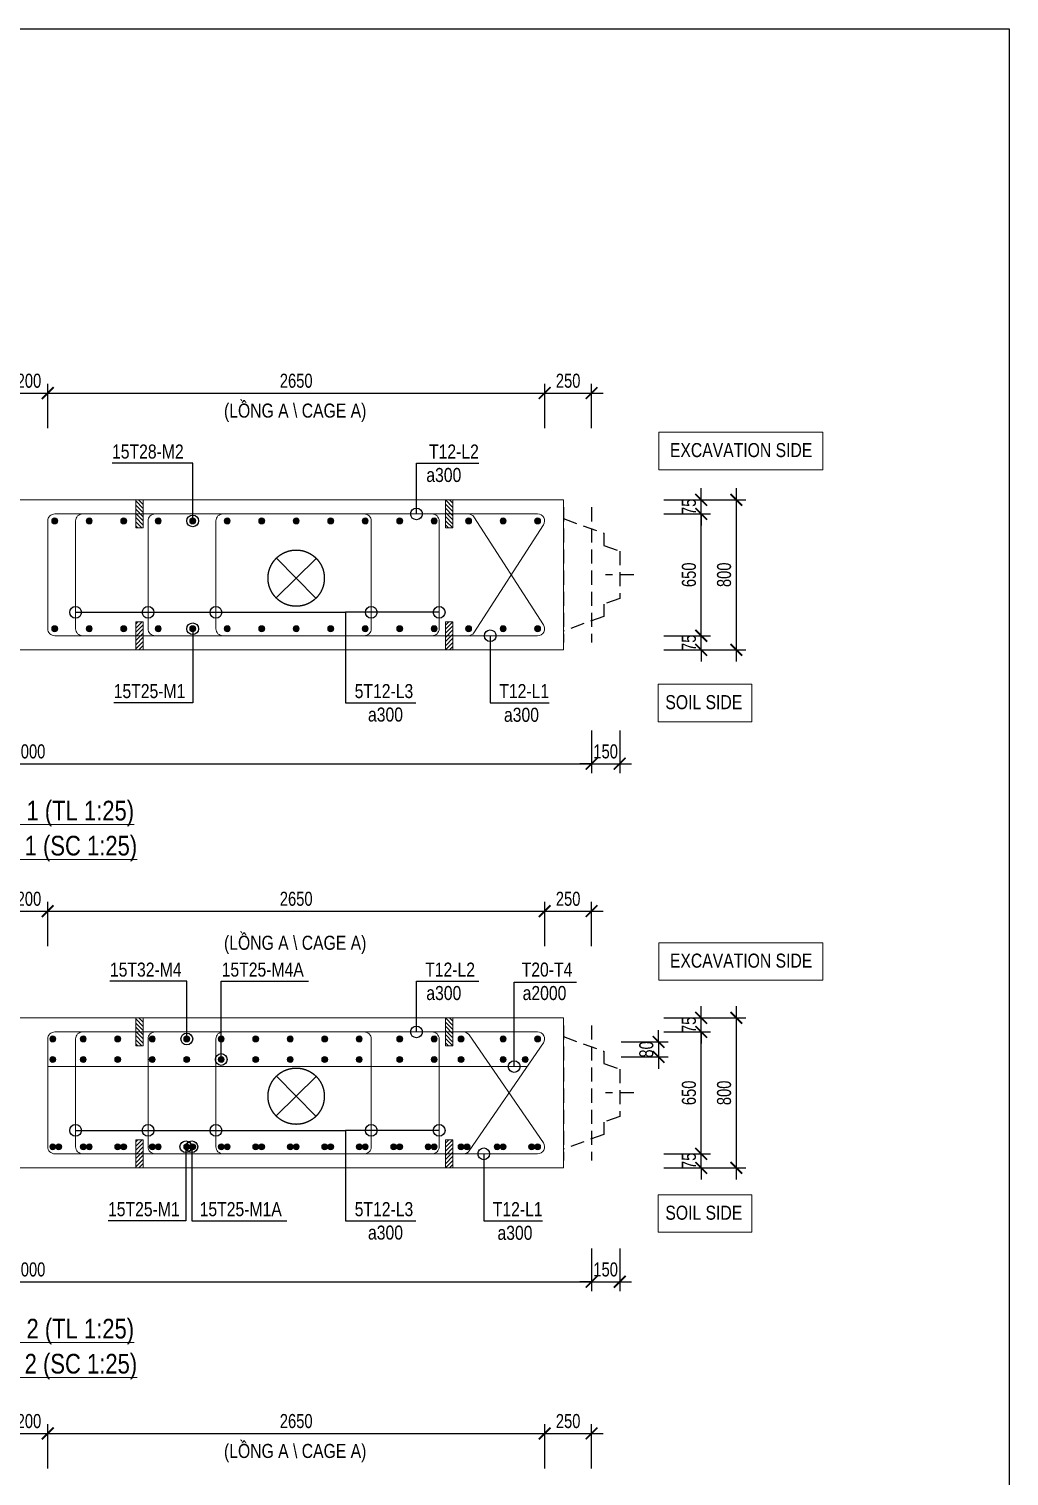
# Model space of a CAD drawing. Header units: millimetres. Extents: x 2746337 to 7547699, y -363432 to 15720.
# Drawn here: x 2818950 to 2839854, y -21828 to 9038 of the extents above; entities that cross this region are included whole.
import ezdxf
from ezdxf.enums import TextEntityAlignment as Align

# ---------------------------------------------------------------- set-up
doc = ezdxf.new("R2010")
doc.units = ezdxf.units.MM
doc.header["$LTSCALE"] = 1200
doc.header["$PDMODE"] = 3
doc.linetypes.add('CENTER', pattern=[2, 1.25, -0.25, 0.25, -0.25])
doc.linetypes.add('HIDDEN', pattern=[0.375, 0.25, -0.125])
for name, color, linetype, lineweight in [('5', 5, 'Continuous', 13), ('BOUND', 3, 'Continuous', 20), ('CWS', 8, 'HIDDEN', 9), ('ENOTE', 2, 'Continuous', 15), ('GRID', 74, 'CENTER', 15), ('K-THUOC', 1, 'Continuous', 18), ('LEADER', 8, 'Continuous', 9), ('MCT', 6, 'Continuous', 20), ('TEXTEN', 3, 'Continuous', 13), ('TEXTMA', 2, 'Continuous', 13), ('TEXTVN', 2, 'Continuous', 20), ('TIE', 4, 'Continuous', 13)]:
    doc.layers.add(name, color=color, linetype=linetype, lineweight=lineweight)
doc.layers.add('CDC.04.HIDDEN', color=8, linetype='HIDDEN')
doc.layers.add('MIE', color=5, linetype='HIDDEN')
doc.styles.add('DB_Arial', font='arial.ttf', dxfattribs={"width": 0.8})
doc.styles.add('SMTEXT', font='arial.ttf', dxfattribs={"width": 0.75})
doc.dimstyles.new('BSV25', dxfattribs={"dimtxt": 300, "dimasz": 250, "dimexe": 200, "dimexo": 0, "dimgap": 108, "dimtad": 1, "dimdec": 0, "dimlfac": 0.25, "dimdsep": 46, "dimtxsty": 'SMTEXT', "dimblk": 'ARCHTICK', "dimcen": 100, "dimdle": 250, "dimclrd": 256, "dimclre": 256, "dimclrt": 2, "dimadec": 0, "dimazin": 0, "dimtfac": 1, "dimtdec": 0, "dimtix": 1, "dimtmove": 2, "dimatfit": 3, "dimfxl": 800, "dimfxlon": 1, "dimtolj": 1, "dimtzin": 0, "dimarcsym": 0})

# ---------------------------------------------------------------- blocks, each defined once
blk = doc.blocks.new('_ArchTick')
at = {"color": 0, "linetype": 'ByBlock', "const_width": 0.15}
blk.add_lwpolyline([(-0.5, -0.5), (0.5, 0.5)], dxfattribs=at)
blk = doc.blocks.new('cws800')
at = {"layer": 'CDC.04.HIDDEN'}
for p, q in [((-600, 1440), (-600, -1440)), ((0, 1440), (0, -1440))]:
    blk.add_line(p, q, dxfattribs=at)
for points in [[(0, 1200), (-860, 888), (-860, 627), (-1200, 507), (-1200, -507), (-860, -627), (-860, -888), (0, -1200)], [(-1500, 0), (-900, 0)]]:
    blk.add_lwpolyline(points, dxfattribs=at)
blk = doc.blocks.new('*D207')
at = {"layer": 'Defpoints', "color": 0, "transparency": 16777216}
for p in [(2832749, -12055), (2834038, -12055), (2832749, -15255)]:
    blk.add_point(p, dxfattribs=at)
at = {"layer": 'K-THUOC', "lineweight": -2, "transparency": 16777216}
for p, q in [((2834038, -15505), (2834038, -11805)), ((2833238, -12055), (2834238, -12055)), ((2833238, -15255), (2834238, -15255))]:
    blk.add_line(p, q, dxfattribs=at)
at = {"layer": 'K-THUOC', "lineweight": -2, "transparency": 16777216, "xscale": 250, "yscale": 250, "zscale": 250}
for p, rotation in [((2834038, -12055), 90), ((2834038, -15255), 270)]:
    blk.add_blockref('_ArchTick', p, dxfattribs=dict(at, rotation=rotation))
at = {"layer": 'K-THUOC', "color": 2, "transparency": 16777216, "insert": (2833777, -13655), "char_height": 300, "attachment_point": 5, "rotation": 90, "style": 'SMTEXT'}
blk.add_mtext('\\A1;800', dxfattribs=at)
blk = doc.blocks.new('*D208')
at = {"layer": 'Defpoints', "color": 0, "transparency": 16777216}
for p in [(2832749, -14955), (2833288, -14955), (2832391, -15255)]:
    blk.add_point(p, dxfattribs=at)
at = {"layer": 'K-THUOC', "lineweight": -2, "transparency": 16777216}
for p, q in [((2833288, -14955), (2833288, -14705)), ((2832749, -14955), (2833488, -14955)), ((2833288, -15255), (2833288, -14955)), ((2832488, -15255), (2833488, -15255)), ((2833288, -15255), (2833288, -15505))]:
    blk.add_line(p, q, dxfattribs=at)
at = {"layer": 'K-THUOC', "lineweight": -2, "transparency": 16777216, "xscale": 250, "yscale": 250, "zscale": 250}
for p, rotation in [((2833288, -14955), 270), ((2833288, -15255), 90)]:
    blk.add_blockref('_ArchTick', p, dxfattribs=dict(at, rotation=rotation))
at = {"layer": 'K-THUOC', "color": 2, "transparency": 16777216, "insert": (2833027, -15105), "char_height": 300, "attachment_point": 5, "rotation": 90, "style": 'SMTEXT'}
blk.add_mtext('\\A1;75', dxfattribs=at)
blk = doc.blocks.new('*D209')
at = {"layer": 'Defpoints', "color": 0, "transparency": 16777216}
for p in [(2832391, -12355), (2833288, -12355), (2832391, -14955)]:
    blk.add_point(p, dxfattribs=at)
at = {"layer": 'K-THUOC', "lineweight": -2, "transparency": 16777216}
for p, q in [((2833288, -15205), (2833288, -12105)), ((2832488, -12355), (2833488, -12355)), ((2832488, -14955), (2833488, -14955))]:
    blk.add_line(p, q, dxfattribs=at)
at = {"layer": 'K-THUOC', "lineweight": -2, "transparency": 16777216, "xscale": 250, "yscale": 250, "zscale": 250}
for p, rotation in [((2833288, -12355), 90), ((2833288, -14955), 270)]:
    blk.add_blockref('_ArchTick', p, dxfattribs=dict(at, rotation=rotation))
at = {"layer": 'K-THUOC', "color": 2, "transparency": 16777216, "insert": (2833027, -13655), "char_height": 300, "attachment_point": 5, "rotation": 90, "style": 'SMTEXT'}
blk.add_mtext('\\A1;650', dxfattribs=at)
blk = doc.blocks.new('*D210')
at = {"layer": 'Defpoints', "color": 0, "transparency": 16777216}
for p in [(2832391, -12055), (2833288, -12055), (2832391, -12355)]:
    blk.add_point(p, dxfattribs=at)
at = {"layer": 'K-THUOC', "lineweight": -2, "transparency": 16777216}
for p, q in [((2833288, -12055), (2833288, -11805)), ((2832488, -12055), (2833488, -12055)), ((2833288, -12355), (2833288, -12055)), ((2832488, -12355), (2833488, -12355)), ((2833288, -12355), (2833288, -12605))]:
    blk.add_line(p, q, dxfattribs=at)
at = {"layer": 'K-THUOC', "lineweight": -2, "transparency": 16777216, "xscale": 250, "yscale": 250, "zscale": 250}
for p, rotation in [((2833288, -12055), 270), ((2833288, -12355), 90)]:
    blk.add_blockref('_ArchTick', p, dxfattribs=dict(at, rotation=rotation))
at = {"layer": 'K-THUOC', "color": 2, "transparency": 16777216, "insert": (2833027, -12205), "char_height": 300, "attachment_point": 5, "rotation": 90, "style": 'SMTEXT'}
blk.add_mtext('\\A1;75', dxfattribs=at)
blk = doc.blocks.new('*D220')
at = {"layer": 'Defpoints', "color": 0, "transparency": 16777216}
for p in [(2819350, -20919), (2818550, -21669), (2819350, -21669)]:
    blk.add_point(p, dxfattribs=at)
at = {"layer": 'K-THUOC', "lineweight": -2, "transparency": 16777216}
for p, q in [((2818300, -20919), (2819600, -20919)), ((2818550, -21669), (2818550, -20719)), ((2819350, -21669), (2819350, -20719))]:
    blk.add_line(p, q, dxfattribs=at)
at = {"layer": 'K-THUOC', "lineweight": -2, "transparency": 16777216, "xscale": 250, "yscale": 250, "zscale": 250, "rotation": 180}
blk.add_blockref('_ArchTick', (2818550, -20919), dxfattribs=at)
at = {"layer": 'K-THUOC', "lineweight": -2, "transparency": 16777216, "xscale": 250, "yscale": 250, "zscale": 250}
blk.add_blockref('_ArchTick', (2819350, -20919), dxfattribs=at)
at = {"layer": 'K-THUOC', "color": 2, "transparency": 16777216, "insert": (2818950, -20657), "char_height": 300, "attachment_point": 5, "style": 'SMTEXT'}
blk.add_mtext('\\A1;200', dxfattribs=at)
blk = doc.blocks.new('*D221')
at = {"layer": 'Defpoints', "color": 0, "transparency": 16777216}
for p in [(2829950, -20919), (2819350, -21669), (2829950, -21669)]:
    blk.add_point(p, dxfattribs=at)
at = {"layer": 'K-THUOC', "lineweight": -2, "transparency": 16777216}
for p, q in [((2819100, -20919), (2830200, -20919)), ((2819350, -21669), (2819350, -20719)), ((2829950, -21669), (2829950, -20719))]:
    blk.add_line(p, q, dxfattribs=at)
at = {"layer": 'K-THUOC', "lineweight": -2, "transparency": 16777216, "xscale": 250, "yscale": 250, "zscale": 250, "rotation": 180}
blk.add_blockref('_ArchTick', (2819350, -20919), dxfattribs=at)
at = {"layer": 'K-THUOC', "lineweight": -2, "transparency": 16777216, "xscale": 250, "yscale": 250, "zscale": 250}
blk.add_blockref('_ArchTick', (2829950, -20919), dxfattribs=at)
at = {"layer": 'K-THUOC', "color": 2, "transparency": 16777216, "insert": (2824650, -20657), "char_height": 300, "attachment_point": 5, "style": 'SMTEXT'}
blk.add_mtext('\\A1;2650', dxfattribs=at)
blk = doc.blocks.new('*D222')
at = {"layer": 'Defpoints', "color": 0, "transparency": 16777216}
for p in [(2830950, -20919), (2829950, -21669), (2830950, -21669)]:
    blk.add_point(p, dxfattribs=at)
at = {"layer": 'K-THUOC', "lineweight": -2, "transparency": 16777216}
for p, q in [((2829700, -20919), (2831200, -20919)), ((2829950, -21669), (2829950, -20719)), ((2830950, -21669), (2830950, -20719))]:
    blk.add_line(p, q, dxfattribs=at)
at = {"layer": 'K-THUOC', "lineweight": -2, "transparency": 16777216, "xscale": 250, "yscale": 250, "zscale": 250, "rotation": 180}
blk.add_blockref('_ArchTick', (2829950, -20919), dxfattribs=at)
at = {"layer": 'K-THUOC', "lineweight": -2, "transparency": 16777216, "xscale": 250, "yscale": 250, "zscale": 250}
blk.add_blockref('_ArchTick', (2830950, -20919), dxfattribs=at)
at = {"layer": 'K-THUOC', "color": 2, "transparency": 16777216, "insert": (2830450, -20657), "char_height": 300, "attachment_point": 5, "style": 'SMTEXT'}
blk.add_mtext('\\A1;250', dxfattribs=at)
blk = doc.blocks.new('*D226')
at = {"layer": 'Defpoints', "color": 0, "transparency": 16777216}
for p in [(2819350, -9778), (2818550, -10528), (2819350, -10528)]:
    blk.add_point(p, dxfattribs=at)
at = {"layer": 'K-THUOC', "lineweight": -2, "transparency": 16777216}
for p, q in [((2818300, -9778), (2819600, -9778)), ((2818550, -10528), (2818550, -9578)), ((2819350, -10528), (2819350, -9578))]:
    blk.add_line(p, q, dxfattribs=at)
at = {"layer": 'K-THUOC', "lineweight": -2, "transparency": 16777216, "xscale": 250, "yscale": 250, "zscale": 250, "rotation": 180}
blk.add_blockref('_ArchTick', (2818550, -9778), dxfattribs=at)
at = {"layer": 'K-THUOC', "lineweight": -2, "transparency": 16777216, "xscale": 250, "yscale": 250, "zscale": 250}
blk.add_blockref('_ArchTick', (2819350, -9778), dxfattribs=at)
at = {"layer": 'K-THUOC', "color": 2, "transparency": 16777216, "insert": (2818950, -9517), "char_height": 300, "attachment_point": 5, "style": 'SMTEXT'}
blk.add_mtext('\\A1;200', dxfattribs=at)
blk = doc.blocks.new('*D227')
at = {"layer": 'Defpoints', "color": 0, "transparency": 16777216}
for p in [(2829950, -9778), (2819350, -10528), (2829950, -10528)]:
    blk.add_point(p, dxfattribs=at)
at = {"layer": 'K-THUOC', "lineweight": -2, "transparency": 16777216}
for p, q in [((2819100, -9778), (2830200, -9778)), ((2819350, -10528), (2819350, -9578)), ((2829950, -10528), (2829950, -9578))]:
    blk.add_line(p, q, dxfattribs=at)
at = {"layer": 'K-THUOC', "lineweight": -2, "transparency": 16777216, "xscale": 250, "yscale": 250, "zscale": 250, "rotation": 180}
blk.add_blockref('_ArchTick', (2819350, -9778), dxfattribs=at)
at = {"layer": 'K-THUOC', "lineweight": -2, "transparency": 16777216, "xscale": 250, "yscale": 250, "zscale": 250}
blk.add_blockref('_ArchTick', (2829950, -9778), dxfattribs=at)
at = {"layer": 'K-THUOC', "color": 2, "transparency": 16777216, "insert": (2824650, -9517), "char_height": 300, "attachment_point": 5, "style": 'SMTEXT'}
blk.add_mtext('\\A1;2650', dxfattribs=at)
blk = doc.blocks.new('*D228')
at = {"layer": 'Defpoints', "color": 0, "transparency": 16777216}
for p in [(2830950, -9778), (2829950, -10528), (2830950, -10528)]:
    blk.add_point(p, dxfattribs=at)
at = {"layer": 'K-THUOC', "lineweight": -2, "transparency": 16777216}
for p, q in [((2829700, -9778), (2831200, -9778)), ((2829950, -10528), (2829950, -9578)), ((2830950, -10528), (2830950, -9578))]:
    blk.add_line(p, q, dxfattribs=at)
at = {"layer": 'K-THUOC', "lineweight": -2, "transparency": 16777216, "xscale": 250, "yscale": 250, "zscale": 250, "rotation": 180}
blk.add_blockref('_ArchTick', (2829950, -9778), dxfattribs=at)
at = {"layer": 'K-THUOC', "lineweight": -2, "transparency": 16777216, "xscale": 250, "yscale": 250, "zscale": 250}
blk.add_blockref('_ArchTick', (2830950, -9778), dxfattribs=at)
at = {"layer": 'K-THUOC', "color": 2, "transparency": 16777216, "insert": (2830450, -9517), "char_height": 300, "attachment_point": 5, "style": 'SMTEXT'}
blk.add_mtext('\\A1;250', dxfattribs=at)
blk = doc.blocks.new('mct1')
at = {"lineweight": 9}
h = blk.add_hatch(color=256, dxfattribs=at)
h.dxf.hatch_style = 1
h.paths.add_polyline_path([(-16, 0, 1), (16, 0, 1)])
blk.add_circle((0, 0), 16, dxfattribs=at)
blk = doc.blocks.new('*D231')
at = {"layer": 'Defpoints', "color": 0, "transparency": 16777216}
for p in [(2806950, -17300), (2830950, -17300), (2830950, -17684)]:
    blk.add_point(p, dxfattribs=at)
at = {"layer": 'K-THUOC', "lineweight": -2, "transparency": 16777216}
for p, q in [((2806950, -17300), (2806950, -17884)), ((2830950, -17300), (2830950, -17884)), ((2806700, -17684), (2831200, -17684))]:
    blk.add_line(p, q, dxfattribs=at)
at = {"layer": 'K-THUOC', "lineweight": -2, "transparency": 16777216, "xscale": 250, "yscale": 250, "zscale": 250, "rotation": 180}
blk.add_blockref('_ArchTick', (2806950, -17684), dxfattribs=at)
at = {"layer": 'K-THUOC', "lineweight": -2, "transparency": 16777216, "xscale": 250, "yscale": 250, "zscale": 250}
blk.add_blockref('_ArchTick', (2830950, -17684), dxfattribs=at)
at = {"layer": 'K-THUOC', "color": 2, "transparency": 16777216, "insert": (2818950, -17423), "char_height": 300, "attachment_point": 5, "style": 'SMTEXT'}
blk.add_mtext('\\A1;6000', dxfattribs=at)
blk = doc.blocks.new('*D197')
at = {"layer": 'Defpoints', "color": 0, "transparency": 16777216}
for p in [(2831428, -12569), (2831428, -12889), (2832380, -12889)]:
    blk.add_point(p, dxfattribs=at)
at = {"layer": 'K-THUOC', "lineweight": -2, "transparency": 16777216}
for p, q in [((2832380, -12569), (2832380, -12319)), ((2831580, -12569), (2832580, -12569)), ((2832380, -12569), (2832380, -12889)), ((2831580, -12889), (2832580, -12889)), ((2832380, -12889), (2832380, -13139))]:
    blk.add_line(p, q, dxfattribs=at)
at = {"layer": 'K-THUOC', "lineweight": -2, "transparency": 16777216, "xscale": 250, "yscale": 250, "zscale": 250}
for p, rotation in [((2832380, -12569), 270), ((2832380, -12889), 90)]:
    blk.add_blockref('_ArchTick', p, dxfattribs=dict(at, rotation=rotation))
at = {"layer": 'K-THUOC', "color": 2, "transparency": 16777216, "insert": (2832119, -12729), "char_height": 300, "attachment_point": 5, "rotation": 90, "style": 'SMTEXT'}
blk.add_mtext('\\A1;80', dxfattribs=at)
blk = doc.blocks.new('sp')
at = {"layer": '5', "lineweight": 20}
h = blk.add_hatch(dxfattribs=at)
h.set_pattern_fill('ANSI31', color=256, scale=500)
h.set_pattern_definition([(45, (0, 0), (-44.194, 44.194), [])])
h.paths.add_polyline_path([(80, 300), (-80, 300), (-80, -300), (80, -300)])
blk.add_lwpolyline([(-80, -300), (80, -300), (80, 300), (-80, 300)], close=True, dxfattribs=at)
blk = doc.blocks.new('*D232')
at = {"layer": 'Defpoints', "color": 0, "transparency": 16777216}
for p in [(2832749, -1005), (2834038, -1005), (2832749, -4205)]:
    blk.add_point(p, dxfattribs=at)
at = {"layer": 'K-THUOC', "lineweight": -2, "transparency": 16777216}
for p, q in [((2834038, -4455), (2834038, -755)), ((2833238, -1005), (2834238, -1005)), ((2833238, -4205), (2834238, -4205))]:
    blk.add_line(p, q, dxfattribs=at)
at = {"layer": 'K-THUOC', "lineweight": -2, "transparency": 16777216, "xscale": 250, "yscale": 250, "zscale": 250}
for p, rotation in [((2834038, -1005), 90), ((2834038, -4205), 270)]:
    blk.add_blockref('_ArchTick', p, dxfattribs=dict(at, rotation=rotation))
at = {"layer": 'K-THUOC', "color": 2, "transparency": 16777216, "insert": (2833777, -2605), "char_height": 300, "attachment_point": 5, "rotation": 90, "style": 'SMTEXT'}
blk.add_mtext('\\A1;800', dxfattribs=at)
blk = doc.blocks.new('*D233')
at = {"layer": 'Defpoints', "color": 0, "transparency": 16777216}
for p in [(2832749, -3905), (2833288, -3905), (2832391, -4205)]:
    blk.add_point(p, dxfattribs=at)
at = {"layer": 'K-THUOC', "lineweight": -2, "transparency": 16777216}
for p, q in [((2833288, -3905), (2833288, -3655)), ((2832749, -3905), (2833488, -3905)), ((2833288, -4205), (2833288, -3905)), ((2832488, -4205), (2833488, -4205)), ((2833288, -4205), (2833288, -4455))]:
    blk.add_line(p, q, dxfattribs=at)
at = {"layer": 'K-THUOC', "lineweight": -2, "transparency": 16777216, "xscale": 250, "yscale": 250, "zscale": 250}
for p, rotation in [((2833288, -3905), 270), ((2833288, -4205), 90)]:
    blk.add_blockref('_ArchTick', p, dxfattribs=dict(at, rotation=rotation))
at = {"layer": 'K-THUOC', "color": 2, "transparency": 16777216, "insert": (2833027, -4055), "char_height": 300, "attachment_point": 5, "rotation": 90, "style": 'SMTEXT'}
blk.add_mtext('\\A1;75', dxfattribs=at)
blk = doc.blocks.new('*D234')
at = {"layer": 'Defpoints', "color": 0, "transparency": 16777216}
for p in [(2832391, -1305), (2833288, -1305), (2832391, -3905)]:
    blk.add_point(p, dxfattribs=at)
at = {"layer": 'K-THUOC', "lineweight": -2, "transparency": 16777216}
for p, q in [((2833288, -4155), (2833288, -1055)), ((2832488, -1305), (2833488, -1305)), ((2832488, -3905), (2833488, -3905))]:
    blk.add_line(p, q, dxfattribs=at)
at = {"layer": 'K-THUOC', "lineweight": -2, "transparency": 16777216, "xscale": 250, "yscale": 250, "zscale": 250}
for p, rotation in [((2833288, -1305), 90), ((2833288, -3905), 270)]:
    blk.add_blockref('_ArchTick', p, dxfattribs=dict(at, rotation=rotation))
at = {"layer": 'K-THUOC', "color": 2, "transparency": 16777216, "insert": (2833027, -2605), "char_height": 300, "attachment_point": 5, "rotation": 90, "style": 'SMTEXT'}
blk.add_mtext('\\A1;650', dxfattribs=at)
blk = doc.blocks.new('*D235')
at = {"layer": 'Defpoints', "color": 0, "transparency": 16777216}
for p in [(2832391, -1005), (2833288, -1005), (2832391, -1305)]:
    blk.add_point(p, dxfattribs=at)
at = {"layer": 'K-THUOC', "lineweight": -2, "transparency": 16777216}
for p, q in [((2833288, -1005), (2833288, -755)), ((2832488, -1005), (2833488, -1005)), ((2833288, -1305), (2833288, -1005)), ((2832488, -1305), (2833488, -1305)), ((2833288, -1305), (2833288, -1555))]:
    blk.add_line(p, q, dxfattribs=at)
at = {"layer": 'K-THUOC', "lineweight": -2, "transparency": 16777216, "xscale": 250, "yscale": 250, "zscale": 250}
for p, rotation in [((2833288, -1005), 270), ((2833288, -1305), 90)]:
    blk.add_blockref('_ArchTick', p, dxfattribs=dict(at, rotation=rotation))
at = {"layer": 'K-THUOC', "color": 2, "transparency": 16777216, "insert": (2833027, -1155), "char_height": 300, "attachment_point": 5, "rotation": 90, "style": 'SMTEXT'}
blk.add_mtext('\\A1;75', dxfattribs=at)
blk = doc.blocks.new('*D239')
at = {"layer": 'Defpoints', "color": 0, "transparency": 16777216}
for p in [(2819350, 1272), (2818550, 522), (2819350, 522)]:
    blk.add_point(p, dxfattribs=at)
at = {"layer": 'K-THUOC', "lineweight": -2, "transparency": 16777216}
for p, q in [((2818300, 1272), (2819600, 1272)), ((2818550, 522), (2818550, 1472)), ((2819350, 522), (2819350, 1472))]:
    blk.add_line(p, q, dxfattribs=at)
at = {"layer": 'K-THUOC', "lineweight": -2, "transparency": 16777216, "xscale": 250, "yscale": 250, "zscale": 250, "rotation": 180}
blk.add_blockref('_ArchTick', (2818550, 1272), dxfattribs=at)
at = {"layer": 'K-THUOC', "lineweight": -2, "transparency": 16777216, "xscale": 250, "yscale": 250, "zscale": 250}
blk.add_blockref('_ArchTick', (2819350, 1272), dxfattribs=at)
at = {"layer": 'K-THUOC', "color": 2, "transparency": 16777216, "insert": (2818950, 1533), "char_height": 300, "attachment_point": 5, "style": 'SMTEXT'}
blk.add_mtext('\\A1;200', dxfattribs=at)
blk = doc.blocks.new('*D240')
at = {"layer": 'Defpoints', "color": 0, "transparency": 16777216}
for p in [(2829950, 1272), (2819350, 522), (2829950, 522)]:
    blk.add_point(p, dxfattribs=at)
at = {"layer": 'K-THUOC', "lineweight": -2, "transparency": 16777216}
for p, q in [((2819100, 1272), (2830200, 1272)), ((2819350, 522), (2819350, 1472)), ((2829950, 522), (2829950, 1472))]:
    blk.add_line(p, q, dxfattribs=at)
at = {"layer": 'K-THUOC', "lineweight": -2, "transparency": 16777216, "xscale": 250, "yscale": 250, "zscale": 250, "rotation": 180}
blk.add_blockref('_ArchTick', (2819350, 1272), dxfattribs=at)
at = {"layer": 'K-THUOC', "lineweight": -2, "transparency": 16777216, "xscale": 250, "yscale": 250, "zscale": 250}
blk.add_blockref('_ArchTick', (2829950, 1272), dxfattribs=at)
at = {"layer": 'K-THUOC', "color": 2, "transparency": 16777216, "insert": (2824650, 1533), "char_height": 300, "attachment_point": 5, "style": 'SMTEXT'}
blk.add_mtext('\\A1;2650', dxfattribs=at)
blk = doc.blocks.new('*D241')
at = {"layer": 'Defpoints', "color": 0, "transparency": 16777216}
for p in [(2830950, 1272), (2829950, 522), (2830950, 522)]:
    blk.add_point(p, dxfattribs=at)
at = {"layer": 'K-THUOC', "lineweight": -2, "transparency": 16777216}
for p, q in [((2829700, 1272), (2831200, 1272)), ((2829950, 522), (2829950, 1472)), ((2830950, 522), (2830950, 1472))]:
    blk.add_line(p, q, dxfattribs=at)
at = {"layer": 'K-THUOC', "lineweight": -2, "transparency": 16777216, "xscale": 250, "yscale": 250, "zscale": 250, "rotation": 180}
blk.add_blockref('_ArchTick', (2829950, 1272), dxfattribs=at)
at = {"layer": 'K-THUOC', "lineweight": -2, "transparency": 16777216, "xscale": 250, "yscale": 250, "zscale": 250}
blk.add_blockref('_ArchTick', (2830950, 1272), dxfattribs=at)
at = {"layer": 'K-THUOC', "color": 2, "transparency": 16777216, "insert": (2830450, 1533), "char_height": 300, "attachment_point": 5, "style": 'SMTEXT'}
blk.add_mtext('\\A1;250', dxfattribs=at)
blk = doc.blocks.new('*D242')
at = {"layer": 'Defpoints', "color": 0, "transparency": 16777216}
for p in [(2806950, -6250), (2830950, -6250), (2830950, -6634)]:
    blk.add_point(p, dxfattribs=at)
at = {"layer": 'K-THUOC', "lineweight": -2, "transparency": 16777216}
for p, q in [((2806950, -6250), (2806950, -6834)), ((2830950, -6250), (2830950, -6834)), ((2806700, -6634), (2831200, -6634))]:
    blk.add_line(p, q, dxfattribs=at)
at = {"layer": 'K-THUOC', "lineweight": -2, "transparency": 16777216, "xscale": 250, "yscale": 250, "zscale": 250, "rotation": 180}
blk.add_blockref('_ArchTick', (2806950, -6634), dxfattribs=at)
at = {"layer": 'K-THUOC', "lineweight": -2, "transparency": 16777216, "xscale": 250, "yscale": 250, "zscale": 250}
blk.add_blockref('_ArchTick', (2830950, -6634), dxfattribs=at)
at = {"layer": 'K-THUOC', "color": 2, "transparency": 16777216, "insert": (2818950, -6373), "char_height": 300, "attachment_point": 5, "style": 'SMTEXT'}
blk.add_mtext('\\A1;6000', dxfattribs=at)
blk = doc.blocks.new('tremie')
at = {"layer": 'MIE', "color": 74, "ltscale": 1000}
for p, q in [((424, -424), (-424, 424)), ((424, 424), (-424, -424))]:
    blk.add_line(p, q, dxfattribs=at)
at = {"layer": 'MIE', "ltscale": 500}
blk.add_circle((0, 0), 600, dxfattribs=at)
blk = doc.blocks.new('*D243')
at = {"layer": 'Defpoints', "color": 0, "transparency": 16777216}
for p in [(2830950, -5925), (2831550, -5925), (2831550, -6634)]:
    blk.add_point(p, dxfattribs=at)
at = {"layer": 'K-THUOC', "lineweight": -2, "transparency": 16777216}
for p, q in [((2830950, -5925), (2830950, -6834)), ((2831550, -5925), (2831550, -6834)), ((2830950, -6634), (2830700, -6634)), ((2830950, -6634), (2831550, -6634)), ((2831550, -6634), (2831800, -6634))]:
    blk.add_line(p, q, dxfattribs=at)
at = {"layer": 'K-THUOC', "lineweight": -2, "transparency": 16777216, "xscale": 250, "yscale": 250, "zscale": 250}
blk.add_blockref('_ArchTick', (2830950, -6634), dxfattribs=at)
at = {"layer": 'K-THUOC', "lineweight": -2, "transparency": 16777216, "xscale": 250, "yscale": 250, "zscale": 250, "rotation": 180}
blk.add_blockref('_ArchTick', (2831550, -6634), dxfattribs=at)
at = {"layer": 'K-THUOC', "color": 2, "transparency": 16777216, "insert": (2831250, -6373), "char_height": 300, "attachment_point": 5, "style": 'SMTEXT'}
blk.add_mtext('\\A1;150', dxfattribs=at)
blk = doc.blocks.new('*D244')
at = {"layer": 'Defpoints', "color": 0, "transparency": 16777216}
for p in [(2830950, -16975), (2831550, -16975), (2831550, -17684)]:
    blk.add_point(p, dxfattribs=at)
at = {"layer": 'K-THUOC', "lineweight": -2, "transparency": 16777216}
for p, q in [((2830950, -16975), (2830950, -17884)), ((2831550, -16975), (2831550, -17884)), ((2830950, -17684), (2830700, -17684)), ((2830950, -17684), (2831550, -17684)), ((2831550, -17684), (2831800, -17684))]:
    blk.add_line(p, q, dxfattribs=at)
at = {"layer": 'K-THUOC', "lineweight": -2, "transparency": 16777216, "xscale": 250, "yscale": 250, "zscale": 250}
blk.add_blockref('_ArchTick', (2830950, -17684), dxfattribs=at)
at = {"layer": 'K-THUOC', "lineweight": -2, "transparency": 16777216, "xscale": 250, "yscale": 250, "zscale": 250, "rotation": 180}
blk.add_blockref('_ArchTick', (2831550, -17684), dxfattribs=at)
at = {"layer": 'K-THUOC', "color": 2, "transparency": 16777216, "insert": (2831250, -17423), "char_height": 300, "attachment_point": 5, "style": 'SMTEXT'}
blk.add_mtext('\\A1;150', dxfattribs=at)

msp = doc.modelspace()

# ---------------------------------------------------------------- linework, layer by layer
msp.add_lwpolyline([(2746337, 9038.3), (2839854.3, 9038.3), (2839854.3, -68114), (2746337, -68114)], close=True)
at = {"layer": 'BOUND'}
for points in [[(2806349.7, -4205.3), (2830349.7, -4205.3), (2830349.7, -1005.3), (2806349.7, -1005.3)], [(2806349.7, -15255.3), (2830349.7, -15255.3), (2830349.7, -12055.3), (2806349.7, -12055.3)]]:
    msp.add_lwpolyline(points, close=True, dxfattribs=at)
at = {"layer": 'ENOTE'}
for points in [[(2832381.7, 437.2), (2835881.7, 437.2), (2835881.7, -362.8), (2832381.7, -362.8)], [(2832371.1, -4939.3), (2834371.1, -4939.3), (2834371.1, -5739.3), (2832371.1, -5739.3)], [(2832381.7, -10452.9), (2835881.7, -10452.9), (2835881.7, -11252.9), (2832381.7, -11252.9)], [(2832371.1, -15829.5), (2834371.1, -15829.5), (2834371.1, -16629.5), (2832371.1, -16629.5)]]:
    msp.add_lwpolyline(points, close=True, dxfattribs=at)
at = {"layer": 'TIE'}
msp.add_line((2819349.7, -13093.3), (2829576.7, -13093.3), dxfattribs=at)
for points in [[(2828315.1, -3905.3, 0.2467092), (2828438.6, -3840.4), (2829923.2, -1540.4, 0.6042234), (2829799.7, -1305.3), (2819499.7, -1305.3, 0.4142136), (2819349.7, -1455.3), (2819349.7, -3755.3, 0.4142136), (2819499.7, -3905.3), (2829799.7, -3905.3, 0.6042234), (2829923.2, -3670.2), (2828438.6, -1370.2, 0.2467092), (2828315.1, -1305.3)], [(2820544.4, -3905.3), (2820094.4, -3905.3, -0.4142136), (2819944.4, -3755.3), (2819944.4, -1455.3, -0.4142136), (2820094.4, -1305.3), (2820544.4, -1305.3)], [(2822090.5, -3905.3), (2821640.5, -3905.3, -0.4142136), (2821490.5, -3755.3), (2821490.5, -1455.3, -0.4142136), (2821640.5, -1305.3), (2822090.5, -1305.3)], [(2823537.3, -3905.3), (2823087.3, -3905.3, -0.4142136), (2822937.3, -3755.3), (2822937.3, -1455.3, -0.4142136), (2823087.3, -1305.3), (2823537.3, -1305.3)], [(2826099.9, -3905.3, 0.4142136), (2826249.9, -3755.3), (2826249.9, -1455.3, 0.4142136), (2826099.9, -1305.3)], [(2827549, -3905.3, 0.4142136), (2827699, -3755.3), (2827699, -1455.3, 0.4142136), (2827549, -1305.3)], [(2828215.1, -14955.3, 0.2467092), (2828338.6, -14890.4), (2829923.2, -12590.4, 0.6042234), (2829799.7, -12355.3), (2819499.7, -12355.3, 0.4142136), (2819349.7, -12505.3), (2819349.7, -14805.3, 0.4142136), (2819499.7, -14955.3), (2829799.7, -14955.3, 0.6042234), (2829923.2, -14720.2), (2828338.6, -12420.2, 0.2467092), (2828215.1, -12355.3)], [(2820544.4, -14955.3), (2820094.4, -14955.3, -0.4142136), (2819944.4, -14805.3), (2819944.4, -12505.3, -0.4142136), (2820094.4, -12355.3), (2820544.4, -12355.3)], [(2822090.5, -14955.3), (2821640.5, -14955.3, -0.4142136), (2821490.5, -14805.3), (2821490.5, -12505.3, -0.4142136), (2821640.5, -12355.3), (2822090.5, -12355.3)], [(2823537.3, -14955.3), (2823087.3, -14955.3, -0.4142136), (2822937.3, -14805.3), (2822937.3, -12505.3, -0.4142136), (2823087.3, -12355.3), (2823537.3, -12355.3)], [(2826099.9, -14955.3, 0.4142136), (2826249.9, -14805.3), (2826249.9, -12505.3, 0.4142136), (2826099.9, -12355.3)], [(2827549, -14955.3, 0.4142136), (2827699, -14805.3), (2827699, -12505.3, 0.4142136), (2827549, -12355.3)]]:
    msp.add_lwpolyline(points, format="xyb", dxfattribs=at)

# ---------------------------------------------------------------- block references
at = {"layer": 'CWS', "xscale": -1}
for p in [(2830349.7, -2605.3), (2830349.7, -13655.3)]:
    msp.add_blockref('cws800', p, dxfattribs=at)
at = {"layer": 'ENOTE', "xscale": -1}
for p in [(2821306.3, -1305.3), (2827913.3, -1305.3), (2821306.3, -12355.3), (2827913.3, -12355.3)]:
    msp.add_blockref('sp', p, dxfattribs=at)
at = {"layer": 'ENOTE', "rotation": 180}
for p in [(2821306.3, -3905.3), (2827913.3, -3905.3), (2821306.3, -14955.3), (2827913.3, -14955.3)]:
    msp.add_blockref('sp', p, dxfattribs=at)
at = {"layer": 'GRID', "rotation": 269.6724061558663}
for p in [(2824649.7, -2676.2), (2824649.7, -13726.2)]:
    msp.add_blockref('tremie', p, dxfattribs=at)
at = {"layer": 'MCT', "xscale": 4, "yscale": 4, "zscale": 4, "rotation": 180}
for p in [(2819499.7, -1455.3), (2820235.4, -1455.3), (2820971.1, -1455.3), (2821706.9, -1455.3), (2822442.6, -1455.3), (2823178.3, -1455.3), (2823914, -1455.3), (2824649.7, -1455.3), (2825385.4, -1455.3), (2826121.1, -1455.3), (2826856.9, -1455.3), (2827592.6, -1455.3), (2828328.3, -1455.3), (2829064, -1455.3), (2829799.7, -1455.3), (2819499.7, -3755.3), (2820235.4, -3755.3), (2820971.1, -3755.3), (2821706.9, -3755.3), (2822442.6, -3755.3), (2823178.3, -3755.3), (2823914, -3755.3), (2824649.7, -3755.3), (2825385.4, -3755.3), (2826121.1, -3755.3), (2826856.9, -3755.3), (2827592.6, -3755.3), (2828328.3, -3755.3), (2829064, -3755.3), (2829799.7, -3755.3), (2819458.5, -12505.3), (2820107.4, -12505.3), (2820843.1, -12505.3), (2821578.9, -12505.3), (2822314.6, -12505.3), (2823050.3, -12505.3), (2823786, -12505.3), (2824521.7, -12505.3), (2825257.4, -12505.3), (2825993.1, -12505.3), (2826856.9, -12505.3), (2827592.6, -12505.3), (2828166.7, -12505.3), (2829064, -12505.3), (2829799.7, -12505.3), (2819458.5, -12943.3), (2820107.4, -12943.3), (2820843.1, -12943.3), (2821578.9, -12943.3), (2822314.6, -12943.3), (2823050.3, -12943.3), (2823786, -12943.3), (2824521.7, -12943.3), (2825257.4, -12943.3), (2825993.1, -12943.3), (2826856.9, -12943.3), (2827592.6, -12943.3), (2828166.7, -12943.3), (2829064, -12943.3), (2829534.6, -12943.3), (2819458.5, -14805.3), (2819586.5, -14805.3), (2820107.4, -14805.3), (2820235.4, -14805.3), (2820843.1, -14805.3), (2820971.1, -14805.3), (2821578.9, -14805.3), (2821706.9, -14805.3), (2822314.6, -14805.3), (2822442.6, -14805.3), (2823050.3, -14805.3), (2823178.3, -14805.3), (2823786, -14805.3), (2823914, -14805.3), (2824521.7, -14805.3), (2824649.7, -14805.3), (2825257.4, -14805.3), (2825385.4, -14805.3), (2825993.1, -14805.3), (2826121.1, -14805.3), (2826728.9, -14805.3), (2826856.9, -14805.3), (2827464.6, -14805.3), (2827592.6, -14805.3), (2828166.7, -14805.3), (2828294.7, -14805.3), (2828936, -14805.3), (2829064, -14805.3), (2829671.7, -14805.3), (2829799.7, -14805.3)]:
    msp.add_blockref('mct1', p, dxfattribs=at)

# ---------------------------------------------------------------- texts
at = {"layer": 'TEXTEN', "style": 'DB_Arial', "width": 0.8}
for s, p in [('T12-L2', (2828545.3, -125.3)), ('5T12-L3', (2827146.1, -5235.3)), ('T12-L1', (2830043.7, -5235.3)), ('a300', (2826927.2, -5735.3)), ('T12-L2', (2828463.3, -11175.3)), ('T20-T4', (2830539.9, -11175.3)), ('5T12-L3', (2827146.1, -16285.3)), ('T12-L1', (2829904.9, -16285.3)), ('a300', (2826927.2, -16785.3))]:
    msp.add_text(s, height=300, dxfattribs=at).set_placement(p, align=Align.RIGHT)
for s, p in [('a300', (2827425.3, -625.3)), ('a300', (2829081.9, -5740.5)), ('a300', (2827425.3, -11675.3)), ('a2000', (2829480, -11675.3)), ('a300', (2828943.1, -16790.5))]:
    msp.add_text(s, height=300, dxfattribs=at).set_placement(p)
at = {"layer": 'TEXTMA', "style": 'DB_Arial', "width": 0.8}
for s, p in [('15T28-M2', (2820722, -125.3)), ('15T25-M1', (2820757.6, -5235.3)), ('15T32-M4', (2820677.2, -11175.3)), ('15T25-M4A', (2823060.6, -11175.3)), ('15T25-M1', (2820636.1, -16285.3)), ('15T25-M1A', (2822590.7, -16285.3))]:
    msp.add_text(s, height=300, dxfattribs=at).set_placement(p)
at = {"layer": 'TEXTVN', "style": 'DB_Arial', "width": 0.8}
for p in [(2823110.2, 747.7), (2823110.2, -10603.5), (2823110.2, -21442.9)]:
    msp.add_text('(LỒNG A \\ CAGE A)', height=300, rotation=360, dxfattribs=at).set_placement(p)
for p in [(2832620.9, -94.4), (2832620.9, -10984.6)]:
    msp.add_text('EXCAVATION SIDE', height=300, dxfattribs=at).set_placement(p)
for p in [(2834163.3, -5471), (2834163.3, -16361.2)]:
    msp.add_text('SOIL SIDE', height=300, dxfattribs=at).set_placement(p, align=Align.RIGHT)
for s, p in [('%%UMẶT CẮT 1 (TL 1:25)', (2818949.7, -7634)), ('%%USECTION 1 (SC 1:25)', (2818949.7, -8434)), ('%%UMẶT CẮT 2 (TL 1:25)', (2818949.7, -18684)), ('%%USECTION 2 (SC 1:25)', (2818949.7, -19484))]:
    msp.add_text(s, height=420, rotation=360, dxfattribs=at).set_placement(p, align=Align.MIDDLE)

# ---------------------------------------------------------------- dimensions: what is measured, and where the dimension line sits
at = {"layer": 'K-THUOC'}
for base, p1, p2, picture, middle in [((2819349.7, 1271.9), (2818549.7, 521.9), (2819349.7, 521.9), '*D239', (2818949.7, 1533.1)), ((2829949.7, 1271.9), (2819349.7, 521.9), (2829949.7, 521.9), '*D240', (2824649.7, 1533.1)), ((2830949.7, 1271.9), (2829949.7, 521.9), (2830949.7, 521.9), '*D241', (2830449.7, 1533.1)), ((2831549.7, -6634), (2830949.7, -5924.9), (2831549.7, -5924.9), '*D243', (2831249.7, -6372.8)), ((2830949.7, -6634), (2806949.7, -6250.2), (2830949.7, -6250.2), '*D242', (2818949.7, -6372.8)), ((2819349.7, -9778), (2818549.7, -10528), (2819349.7, -10528), '*D226', (2818949.7, -9516.9)), ((2829949.7, -9778), (2819349.7, -10528), (2829949.7, -10528), '*D227', (2824649.7, -9516.9)), ((2830949.7, -9778), (2829949.7, -10528), (2830949.7, -10528), '*D228', (2830449.7, -9516.9)), ((2831549.7, -17684), (2830949.7, -16974.9), (2831549.7, -16974.9), '*D244', (2831249.7, -17422.8)), ((2830949.7, -17684), (2806949.7, -17300.2), (2830949.7, -17300.2), '*D231', (2818949.7, -17422.8)), ((2819349.7, -20918.6), (2818549.7, -21668.6), (2819349.7, -21668.6), '*D220', (2818949.7, -20657.4)), ((2829949.7, -20918.6), (2819349.7, -21668.6), (2829949.7, -21668.6), '*D221', (2824649.7, -20657.4)), ((2830949.7, -20918.6), (2829949.7, -21668.6), (2830949.7, -21668.6), '*D222', (2830449.7, -20657.4))]:
    dim = msp.add_linear_dim(base=base, p1=p1, p2=p2, dimstyle='BSV25', dxfattribs=at)
    dim.commit()
    dim.dimension.update_dxf_attribs({"geometry": picture, "text_midpoint": middle})
for base, p1, p2, picture, middle in [((2833287.9, -1005.3), (2832391.1, -1305.3), (2832391.1, -1005.3), '*D235', (2833027.3, -1155.3)), ((2834037.9, -1005.3), (2832749.1, -4205.3), (2832749.1, -1005.3), '*D232', (2833776.7, -2605.3)), ((2833287.9, -1305.3), (2832391.1, -3905.3), (2832391.1, -1305.3), '*D234', (2833026.7, -2605.3)), ((2833287.9, -3905.3), (2832391.1, -4205.3), (2832749.1, -3905.3), '*D233', (2833027.3, -4055.3)), ((2833287.9, -12055.3), (2832391.1, -12355.3), (2832391.1, -12055.3), '*D210', (2833027.3, -12205.3)), ((2834037.9, -12055.3), (2832749.1, -15255.3), (2832749.1, -12055.3), '*D207', (2833776.7, -13655.3)), ((2832380.3, -12889.3), (2831427.6, -12569.3), (2831427.6, -12889.3), '*D197', (2832119.1, -12729.3)), ((2833287.9, -12355.3), (2832391.1, -14955.3), (2832391.1, -12355.3), '*D209', (2833026.7, -13655.3)), ((2833287.9, -14955.3), (2832391.1, -15255.3), (2832749.1, -14955.3), '*D208', (2833027.3, -15105.3))]:
    dim = msp.add_linear_dim(base=base, p1=p1, p2=p2, angle=90, dimstyle='BSV25', dxfattribs=at)
    dim.commit()
    dim.dimension.update_dxf_attribs({"geometry": picture, "text_midpoint": middle})

# ---------------------------------------------------------------- leaders
at = {"layer": 'LEADER'}
for points in [[(2822442.9, -1455.3), (2822442.9, -225.3), (2820722, -225.3)], [(2827215.3, -1305.3), (2827215.3, -225.3), (2828545.3, -225.3)], [(2819944.4, -3405.3), (2825701.5, -3405.3), (2825701.5, -5335.3), (2827201.8, -5335.3)], [(2821490.5, -3405.3), (2825701.5, -3405.3), (2825701.5, -5335.3), (2827201.8, -5335.3)], [(2822937.3, -3405.3), (2825701.5, -3405.3), (2825701.5, -5335.3)], [(2826249.9, -3405.3), (2825701.5, -3405.3), (2825701.5, -5335.3), (2827201.8, -5335.3)], [(2827699, -3405.3), (2825701.5, -3405.3), (2825701.5, -5335.3), (2827201.8, -5335.3)], [(2822442.6, -3755.3), (2822442.6, -5335.3), (2820757.6, -5335.3)], [(2828788.8, -3905.3), (2828788.8, -5335.3), (2830043.7, -5335.3)], [(2822316.8, -12505.3), (2822316.8, -11275.3), (2820677.2, -11275.3)], [(2823050.3, -12943.3), (2823050.3, -11275.3), (2824915.8, -11275.3)], [(2827215.3, -12355.3), (2827215.3, -11275.3), (2828545.3, -11275.3)], [(2829299.3, -13093.3), (2829299.3, -11292.1), (2830629.3, -11292.1)], [(2819944.4, -14455.3), (2825701.5, -14455.3), (2825701.5, -16385.3), (2827201.8, -16385.3)], [(2821490.5, -14455.3), (2825701.5, -14455.3), (2825701.5, -16385.3), (2827201.8, -16385.3)], [(2822937.3, -14455.3), (2825701.5, -14455.3), (2825701.5, -16385.3)], [(2826249.9, -14455.3), (2825701.5, -14455.3), (2825701.5, -16385.3), (2827201.8, -16385.3)], [(2827699, -14455.3), (2825701.5, -14455.3), (2825701.5, -16385.3), (2827201.8, -16385.3)], [(2822296.2, -14805.3), (2822296.2, -16385.3), (2820636.1, -16385.3)], [(2822424.2, -14805.3), (2822424.2, -16385.3), (2824453.1, -16385.3)], [(2828650, -14955.3), (2828650, -16385.3), (2829904.9, -16385.3)]]:
    msp.add_leader(points, dimstyle='BSV25', override={"dimldrblk": 'Origin'}, dxfattribs=at)

doc.saveas('drawing.dxf')
